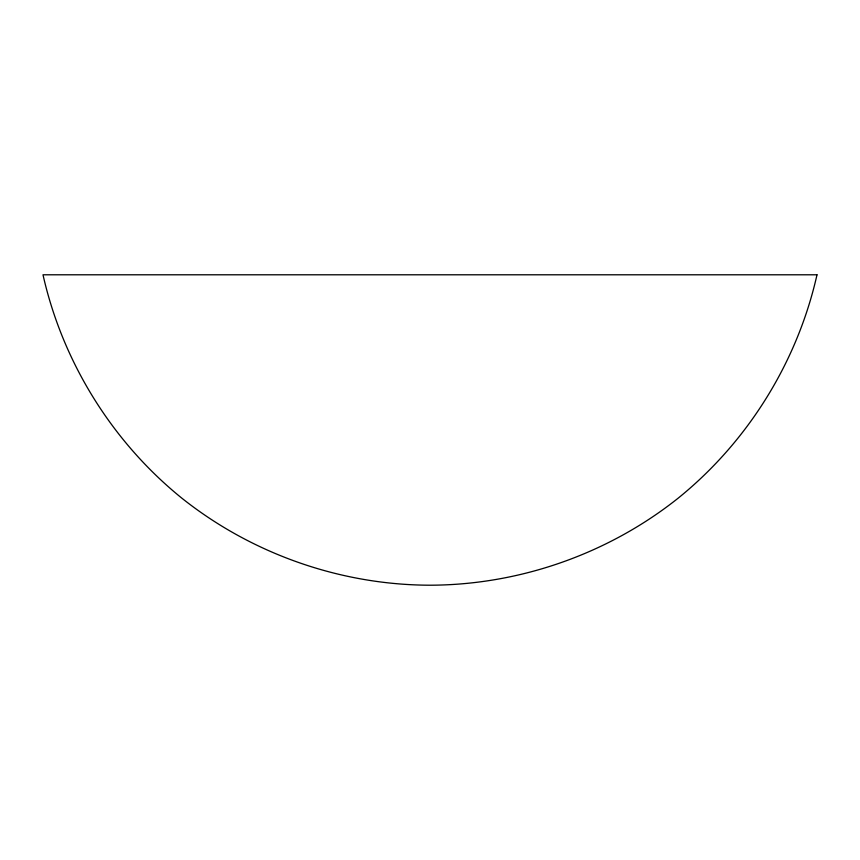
<?xml version="1.0" encoding="UTF-8"?>
<svg xmlns="http://www.w3.org/2000/svg" width="860" height="860" viewBox="0 0 860 860"><rect width="100%" height="100%" fill="white"/><g stroke="black" fill="none" stroke-linecap="round" stroke-linejoin="round"><path stroke-width="1.29" d="M817 274.791C797.349 362.114 747.77 441.889 678.164 498.166C608.128 553.904 519.505 584.983 430 585.208C340.495 584.983 251.873 553.904 181.836 498.166C112.23 441.889 62.651 362.114 43 274.791L817 274.791"/></g></svg>
